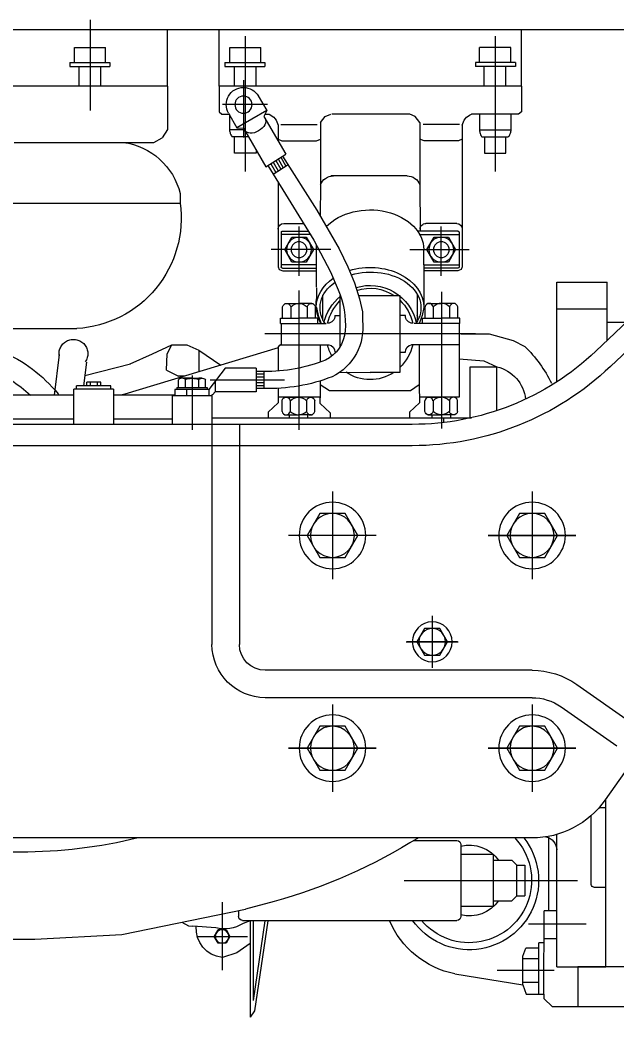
# Model space of a CAD drawing. Extents: x 39751 to 116307, y -36149 to -14965.
# Drawn here: x 87056 to 87505, y -21143 to -20393 of the extents above; entities that cross this region are included whole.
import ezdxf

# ---------------------------------------------------------------- set-up
doc = ezdxf.new("R2010")
doc.units = 0
doc.header["$LTSCALE"] = 1500
doc.linetypes.add('CENTER2', pattern=[0.72, 0.6, -0.05, 0.02, -0.05])
for name, color, linetype in [('01', 7, 'Continuous'), ('confine7', 4, 'CENTER2'), ('confinea', 3, 'Continuous'), ('LAYER0', 7, 'Continuous')]:
    doc.layers.add(name, color=color, linetype=linetype)
doc.layers.add('AM_0', color=7, linetype='Continuous', lineweight=30)

# ---------------------------------------------------------------- blocks, each defined once
blk = doc.blocks.new('A$C4E333B14')
at = {"layer": '01'}
for p, q in [((1287.24, 1009.29), (1310.59, 1009.29)), ((1287.24, 997.84), (1287.24, 1009.29)), ((1310.59, 997.84), (1310.59, 1009.29)), ((1475.02, 997.84), (1475.02, 1009.29)), ((1498.36, 1009.29), (1475.02, 1009.29)), ((1498.36, 997.84), (1498.36, 1009.29)), ((1614.98, 1009.29), (1591.64, 1009.29)), ((1591.64, 997.84), (1591.64, 1009.29)), ((1614.98, 997.84), (1614.98, 1009.29)), ((1283.65, 997.84), (1313.71, 997.84)), ((1283.65, 997.84), (1283.65, 994.8)), ((1313.71, 997.84), (1313.71, 994.8)), ((1471.89, 997.84), (1471.89, 994.8)), ((1501.95, 997.84), (1471.89, 997.84)), ((1501.95, 997.84), (1501.95, 994.8)), ((1618.57, 997.84), (1588.51, 997.84)), ((1588.51, 997.84), (1588.51, 994.8)), ((1618.57, 997.84), (1618.57, 994.8)), ((1283.65, 994.8), (1313.71, 994.8)), ((1290.87, 980.18), (1290.87, 994.8)), ((1307.09, 980.18), (1307.09, 994.8)), ((1501.95, 994.8), (1471.89, 994.8)), ((1478.51, 980.18), (1478.51, 994.8)), ((1494.74, 980.18), (1494.74, 994.8)), ((1618.57, 994.8), (1588.51, 994.8)), ((1595.13, 980.18), (1595.13, 994.8)), ((1611.35, 980.18), (1611.35, 994.8)), ((1279.23, 980.18), (1506.38, 980.18)), ((1279.23, 980.18), (1279.23, 960.87)), ((1506.38, 980.18), (1506.38, 960.87)), ((1545.21, 980.18), (2188.75, 980.18)), ((1545.21, 980.18), (1545.21, 947.48)), ((1476.85, 972.72), (1470.5, 961.72)), ((1279.23, 960.87), (1281.38, 958.96)), ((1470.5, 961.72), (1492.89, 948.79)), ((1470.5, 961.72), (1472.66, 957.33)), ((1506.38, 960.87), (1504.23, 958.96)), ((1281.38, 958.96), (1316.79, 958.96)), ((1287.07, 958.71), (1287.07, 947.26)), ((1310.77, 958.71), (1310.77, 947.26)), ((1355.47, 952.67), (1359.08, 957.2)), ((1355.47, 952.67), (1355.47, 906)), ((1359.08, 957.2), (1363.11, 959.13)), ((1363.11, 959.13), (1421.66, 959.13)), ((1426.52, 957.2), (1422.49, 959.13)), ((1430.13, 952.67), (1426.52, 957.2)), ((1430.13, 952.67), (1430.13, 906)), ((1472.66, 957.33), (1456.3, 929)), ((1471.85, 958.96), (1468.81, 958.96)), ((1499.24, 959.79), (1492.89, 948.79)), ((1498.53, 958.71), (1498.53, 947.26)), ((1504.23, 958.96), (1498.76, 958.96)), ((1310.77, 947.26), (1287.07, 947.26)), ((1323.6, 950.66), (1323.6, 844.31)), ((1325.7, 951.33), (1353.04, 951.33)), ((1459.91, 951.33), (1432.56, 951.33)), ((1462, 950.66), (1462, 938.88)), ((1488.01, 948.47), (1471.27, 919.47)), ((1487.32, 947.26), (1498.53, 947.26)), ((1492.89, 948.79), (1488.01, 948.47)), ((1545.21, 947.48), (1548.99, 941.19)), ((1308.82, 942.01), (1289.01, 942.01)), ((1290.81, 929.61), (1290.81, 942.01)), ((1307.03, 942.01), (1307.03, 929.61)), ((1323.6, 940.38), (1326.37, 939.08)), ((1326.37, 939.08), (1352.37, 939.08)), ((1352.37, 939.08), (1355.47, 940.36)), ((1433.23, 939.08), (1430.13, 940.36)), ((1459.23, 939.08), (1433.23, 939.08)), ((1462, 940.38), (1459.23, 939.08)), ((1484.29, 942.01), (1496.59, 942.01)), ((1494.79, 929.61), (1494.79, 942.01)), ((1555.27, 937.84), (1548.99, 941.19)), ((1660.38, 937.84), (1555.27, 937.84)), ((1478.57, 932.12), (1478.57, 929.61)), ((1307.03, 929.61), (1290.81, 929.61)), ((1458.62, 927.52), (1432.85, 886.82)), ((1460.04, 926.62), (1456.23, 920.01)), ((1471.27, 919.47), (1456.3, 929)), ((1461.92, 925.43), (1458.1, 918.82)), ((1463.79, 924.24), (1459.97, 917.63)), ((1465.66, 923.05), (1461.85, 916.45)), ((1478.57, 929.61), (1494.79, 929.61)), ((1469.59, 920.45), (1435.04, 864.31)), ((1465.65, 914.04), (1454.54, 921.08)), ((1467.43, 921.69), (1463.72, 915.26)), ((1365.12, 912.66), (1422.49, 912.66)), ((1462, 908.12), (1462, 844.31)), ((1355.47, 906), (1355.22, 872.65)), ((1430.13, 906), (1430.31, 882.4)), ((1535.57, 899.33), (1535.57, 892.14)), ((1432.85, 886.82), (1416.12, 857.74)), ((1759.81, 892.14), (1535.57, 892.14)), ((1326.03, 870.21), (1326.03, 844.13)), ((1326.87, 871.05), (1357.39, 871.05)), ((1327.79, 876.84), (1351.03, 876.84)), ((1355.22, 872.65), (1355.22, 871.05)), ((1458.73, 871.05), (1439.19, 871.05)), ((1457.81, 876.84), (1442.75, 876.84)), ((1459.57, 870.21), (1459.57, 844.13)), ((1356.1, 868.62), (1326.03, 868.62)), ((1435.04, 864.31), (1422.53, 840.54)), ((1437.69, 868.62), (1459.57, 868.62)), ((1352.54, 845.8), (1352.54, 857.21)), ((1416.12, 857.74), (1409.55, 844.29)), ((1433.06, 845.8), (1433.06, 857.21)), ((1323.6, 844.31), (1324.52, 842.28)), ((1324.52, 842.28), (1327.04, 841.28)), ((1352.54, 845.8), (1326.03, 845.8)), ((1326.87, 843.29), (1352.54, 843.29)), ((1327.04, 841.28), (1352.54, 841.28)), ((1352.54, 845.8), (1352.54, 813.59)), ((1409.55, 844.29), (1404.55, 832.1)), ((1422.53, 840.54), (1416.9, 826.94)), ((1433.06, 845.8), (1459.57, 845.8)), ((1458.73, 843.29), (1433.06, 843.29)), ((1458.56, 841.28), (1433.06, 841.28)), ((1433.27, 845.81), (1433.27, 829.07)), ((1461.08, 842.28), (1458.56, 841.28)), ((1462, 844.31), (1461.08, 842.28)), ((1214.67, 789.07), (1214.67, 832.75)), ((1252.67, 832.75), (1214.67, 832.75)), ((1252.67, 757.74), (1252.67, 832.75)), ((1404.55, 832.1), (1400.8, 820.06)), ((1433.15, 828.53), (1433.15, 820.14)), ((1357.24, 803.79), (1357.24, 823.24)), ((1370.46, 822.64), (1370.46, 764.86)), ((1401.6, 822.64), (1370.46, 822.64)), ((1400.8, 820.06), (1398.68, 810.35)), ((1415.58, 822.64), (1415.2, 822.64)), ((1415.58, 822.64), (1415.58, 783.96)), ((1428.37, 803.79), (1428.37, 823.24)), ((1252.67, 812.75), (1214.67, 812.75)), ((1326.98, 805.66), (1326.98, 814.12)), ((1329.57, 816.74), (1339.3, 816.74)), ((1333.14, 814.12), (1333.14, 805.66)), ((1349.03, 816.74), (1339.3, 816.74)), ((1345.46, 814.12), (1345.46, 805.66)), ((1351.62, 805.66), (1351.62, 814.12)), ((1352.54, 813.59), (1353.71, 807.56)), ((1398.68, 810.35), (1398.68, 803.95)), ((1433.06, 813.59), (1431.89, 807.56)), ((1433.98, 805.66), (1433.98, 814.12)), ((1436.57, 816.74), (1446.3, 816.74)), ((1440.14, 814.12), (1440.14, 805.66)), ((1456.03, 816.74), (1446.3, 816.74)), ((1452.46, 814.12), (1452.46, 805.66)), ((1458.62, 805.66), (1458.62, 814.12)), ((1223.36, 780.81), (1194.32, 808.41)), ((1214.67, 802.75), (1200.28, 802.75)), ((1325.5, 805.72), (1339.45, 805.72)), ((1325.5, 801.68), (1325.5, 805.72)), ((1353.4, 805.72), (1339.45, 805.72)), ((1353.4, 801.68), (1353.4, 805.72)), ((1353.71, 807.56), (1355.89, 801.68)), ((1357.24, 806.8), (1357.63, 807.94)), ((1357.63, 807.94), (1357.24, 806.8)), ((1366.29, 807.72), (1370.46, 807.72)), ((1419.31, 807.72), (1415.14, 807.72)), ((1431.89, 807.56), (1429.71, 801.68)), ((1432.2, 805.72), (1446.15, 805.72)), ((1432.2, 801.68), (1432.2, 805.72)), ((1460.1, 805.72), (1446.15, 805.72)), ((1460.1, 801.68), (1460.1, 805.72)), ((1212.34, 769.21), (1183.3, 796.81)), ((1325.5, 801.68), (1353.4, 801.68)), ((1326.03, 801.68), (1326.03, 785.66)), ((1326.03, 801.68), (1359.75, 801.68)), ((1459.57, 801.68), (1425.85, 801.68)), ((1460.1, 801.68), (1432.2, 801.68)), ((1459.57, 801.68), (1459.57, 785.66)), ((1785.24, 797.81), (1613.13, 797.81)), ((1325.36, 785.66), (1361.72, 785.66)), ((1325.86, 785.41), (1325.86, 746.15)), ((1355.9, 785.41), (1355.9, 755.77)), ((1370.46, 780.04), (1366.3, 780.04)), ((1418.55, 780.04), (1419.3, 780.04)), ((1460.24, 785.66), (1423.88, 785.66)), ((1430.3, 785.75), (1430.3, 772.63)), ((1459.74, 785.75), (1461.92, 784)), ((1461.92, 784), (1461.92, 765.91)), ((1461.92, 783.22), (1577.05, 748.42)), ((1370.46, 764.86), (1392.8, 764.86)), ((1415.58, 765.12), (1392.8, 764.86)), ((1472.67, 765.59), (1478.35, 765.59)), ((1472.67, 765.59), (1472.67, 752.72)), ((1478.35, 767.99), (1501.8, 767.99)), ((1478.35, 767.99), (1478.35, 750.32)), ((1501.8, 767.99), (1513.92, 751.88)), ((1430.3, 758.5), (1430.3, 755.72)), ((1472.67, 763.53), (1478.35, 763.53)), ((1472.67, 761.26), (1478.35, 761.26)), ((1509.31, 758.01), (1509.31, 750.32)), ((1516.5, 753.6), (1516.5, 759.18)), ((1519.08, 760.4), (1521.66, 760.4)), ((1526.67, 760.4), (1521.66, 760.4)), ((1521.66, 753.6), (1521.66, 760.4)), ((1526.67, 760.4), (1534.25, 760.4)), ((1531.67, 753.6), (1531.67, 760.4)), ((1536.83, 753.6), (1536.83, 759.18)), ((1595.31, 757.58), (1605.79, 757.58)), ((1595.31, 754.65), (1595.31, 757.58)), ((1597.83, 757.58), (1597.83, 754.65)), ((1603.28, 757.58), (1603.28, 754.65)), ((1605.79, 754.65), (1605.79, 757.58)), ((1355.9, 755.77), (1355.81, 742.06)), ((1362.44, 751.19), (1355.9, 755.77)), ((1391.96, 751.19), (1362.44, 751.19)), ((1423.5, 751.19), (1391.96, 751.19)), ((1430.3, 755.72), (1423.5, 751.19)), ((1430.3, 755.72), (1430.3, 745.67)), ((1461.92, 752.87), (1461.92, 742.06)), ((1472.67, 757.04), (1478.35, 757.04)), ((1472.67, 754.78), (1478.35, 754.78)), ((1472.67, 752.72), (1478.35, 752.72)), ((1478.35, 750.32), (1509.31, 750.32)), ((1509.31, 750.32), (1511.34, 747.92)), ((1513.92, 751.88), (1539.49, 751.88)), ((1513.92, 751.88), (1513.92, 747.29)), ((1538.15, 753.6), (1515.18, 753.6)), ((1515.18, 753.6), (1515.18, 751.88)), ((1530.73, 751.88), (1530.73, 747.29)), ((1538.15, 753.6), (1538.15, 751.88)), ((1539.49, 751.88), (1539.49, 747.27)), ((1585.63, 752.27), (1615.48, 752.27)), ((1585.63, 752.27), (1585.63, 726.07)), ((1585.63, 752.27), (1585.63, 725.75)), ((1587.69, 754.65), (1613.41, 754.65)), ((1587.69, 752.27), (1587.69, 754.65)), ((1613.41, 752.27), (1613.41, 754.65)), ((1615.48, 725.75), (1615.48, 752.27)), ((1325.86, 746.15), (1355.9, 746.15)), ((1327.13, 735.53), (1327.13, 743.54)), ((1329.72, 746.15), (1339.45, 746.15)), ((1333.29, 743.54), (1333.29, 735.53)), ((1349.18, 746.15), (1339.45, 746.15)), ((1345.61, 743.54), (1345.61, 735.53)), ((1351.77, 735.53), (1351.77, 743.54)), ((1430.3, 746.15), (1461.92, 746.15)), ((1430.3, 741.46), (1430.3, 745.67)), ((1434.42, 735.53), (1434.42, 743.54)), ((1437.01, 746.15), (1446.74, 746.15)), ((1440.58, 743.54), (1440.58, 735.53)), ((1456.47, 746.15), (1446.74, 746.15)), ((1452.9, 743.54), (1452.9, 735.53)), ((1459.06, 735.53), (1459.06, 743.54)), ((1511.67, 747.25), (1541.67, 747.25)), ((1511.67, 747.25), (1511.67, 725.75)), ((1539.49, 747.77), (1585.63, 747.77)), ((1541.67, 747.25), (1541.67, 725.75)), ((1615.48, 747.77), (1758.48, 747.77)), ((1355.81, 742.06), (1363.28, 735.01)), ((1430.3, 741.46), (1422.83, 734.41)), ((1461.92, 742.06), (1469.38, 735.01)), ((1375.67, 730.75), (1316.72, 730.75)), ((1329.72, 732.91), (1339.45, 732.91)), ((1332.52, 732.91), (1332.52, 730.75)), ((1337.67, 730.75), (1337.67, 727.14)), ((1349.18, 732.91), (1339.45, 732.91)), ((1346.39, 732.91), (1346.39, 730.75)), ((1511.67, 730.75), (1375.67, 730.75)), ((1437.01, 732.91), (1446.74, 732.91)), ((1439.8, 732.91), (1439.8, 730.75)), ((1456.47, 732.91), (1446.74, 732.91)), ((1453.67, 732.91), (1453.67, 730.75)), ((1541.67, 729.77), (1585.63, 729.77)), ((1615.48, 729.77), (1758.48, 729.77)), ((1361.17, 725.75), (1797.34, 725.75)), ((1491.1, 725.75), (1491.1, 709.75)), ((1511.67, 725.75), (1511.67, 709.75)), ((1361.17, 709.75), (1797.34, 709.75)), ((1491.1, 709.75), (1491.1, 560.25)), ((1511.67, 709.75), (1511.67, 560.25)), ((1271.17, 540.82), (1471.67, 540.82)), ((1156.91, 528.03), (1216.26, 443.35)), ((1237.56, 530.22), (1195.6, 500.82)), ((1271.17, 520.25), (1471.67, 520.25)), ((1249.36, 513.37), (1207.38, 483.96)), ((1215.67, 317.75), (1215.67, 444.21)), ((1220.64, 437.75), (1215.67, 437.75)), ((1226.67, 379.75), (1226.67, 431.67)), ((1252.67, 317.75), (1252.67, 417.36)), ((1258.8, 415.39), (1258.8, 359.96)), ((1271.17, 414.75), (1744.15, 414.75)), ((1359.93, 412.75), (1327.67, 412.75)), ((1324.67, 409.75), (1324.67, 355.75)), ((1282.73, 394.32), (1286.39, 397.98)), ((1300.07, 397.98), (1286.39, 397.98)), ((1300.07, 402.19), (1324.67, 402.19)), ((1300.07, 363.31), (1300.07, 402.19)), ((1276.64, 394.39), (1276.64, 371.12)), ((1282.25, 394.39), (1276.64, 394.39)), ((1282.73, 371.19), (1282.73, 394.32)), ((1224.67, 377.75), (1215.67, 377.75)), ((1282.73, 371.19), (1276.64, 371.16)), ((1282.73, 371.19), (1286.39, 367.53)), ((1300.07, 367.53), (1286.39, 367.53)), ((1252.67, 359.96), (1261.98, 359.96)), ((1262.22, 297.17), (1261.98, 359.96)), ((1300.07, 363.31), (1324.67, 363.31)), ((1491.67, 360.1), (1491.67, 355.75)), ((1488.67, 352.75), (1327.67, 352.75)), ((1252.67, 349.89), (1262.01, 349.89)), ((1252.67, 338.99), (1261.98, 338.99)), ((1261.98, 335.78), (1266.13, 335.78)), ((1266.13, 297.17), (1266.13, 335.78)), ((1266.13, 331.89), (1275.98, 331.89)), ((1278.09, 325.77), (1275.98, 331.89)), ((1266.13, 323.82), (1278.09, 323.82)), ((1278.09, 304.28), (1278.09, 325.77)), ((1169.43, 317.75), (1236.83, 317.75)), ((1252.67, 317.75), (1215.67, 317.75)), ((1236.83, 317.75), (1236.83, 287.68)), ((1329.13, 312.58), (1278.09, 304.28)), ((1278.09, 306.24), (1266.13, 306.24)), ((1278.09, 304.28), (1275.63, 297.17)), ((1255.87, 287.68), (1262.22, 294.03)), ((1262.22, 297.17), (1262.22, 294.03)), ((1275.63, 297.17), (1262.22, 297.17)), ((1176.76, 287.68), (1255.87, 287.68))]:
    blk.add_line(p, q, dxfattribs=at)
for points in [[(1333.99, 866.57), (1328.59, 857.21), (1333.99, 847.86), (1344.8, 847.86), (1350.2, 857.21), (1344.8, 866.57)], [(1440.8, 866.57), (1435.4, 857.21), (1440.8, 847.86), (1451.61, 847.86), (1457.01, 857.21), (1451.61, 866.57)], [(1280.69, 658.75), (1290.22, 642.25), (1280.69, 625.75), (1261.64, 625.75), (1252.11, 642.25), (1261.64, 658.75)], [(1430.69, 658.75), (1440.22, 642.25), (1430.69, 625.75), (1411.64, 625.75), (1402.11, 642.25), (1411.64, 658.75)], [(1351.94, 572.25), (1357.71, 562.25), (1351.94, 552.25), (1340.39, 552.25), (1334.62, 562.25), (1340.39, 572.25)], [(1280.69, 498.75), (1290.22, 482.25), (1280.69, 465.75), (1261.64, 465.75), (1252.11, 482.25), (1261.64, 498.75)], [(1430.69, 498.75), (1440.22, 482.25), (1430.69, 465.75), (1411.64, 465.75), (1402.11, 482.25), (1411.64, 498.75)], [(1498.17, 340.65), (1501.13, 335.52), (1507.06, 335.52), (1510.02, 340.65), (1507.06, 345.79), (1501.13, 345.79)]]:
    blk.add_lwpolyline(points, close=True, dxfattribs=at)
for centre, radius in [((1488.04, 966.25), 6.46), ((1339.39, 857.21), 9.36), ((1339.31, 857.16), 5.93), ((1446.21, 857.21), 9.36), ((1446.29, 857.16), 5.93), ((1271.17, 642.25), 25), ((1421.17, 642.25), 25), ((1271.17, 642.25), 16.5), ((1421.17, 642.25), 16.5), ((1346.17, 562.25), 15), ((1346.17, 562.25), 10), ((1271.17, 482.25), 25), ((1421.17, 482.25), 25), ((1271.17, 482.25), 16.5), ((1421.17, 482.25), 16.5), ((1504.1, 340.65), 5.13)]:
    blk.add_circle(centre, radius, dxfattribs=at)
for centre, radius, start, end in [((1488.04, 966.25), 12.93, 330, 150), ((1312.71, 948.68), 11.07, 10.31148, 68.35393), ((1472.89, 948.68), 11.07, 111.64607, 169.68852), ((1585.04, 887.39), 50.89, 97.57527, 166.43465), ((1365.23, 902.17), 10.48, 90.62086, 158.57923), ((1420.37, 902.17), 10.48, 21.42077, 89.37914), ((1618.07, 880.93), 83.26, 172.25798, 266.59763), ((1327.79, 872.65), 4.19, 90, 180), ((1326.87, 870.21), 0.839, 90, 180.00001), ((1351.03, 872.65), 4.19, 359.99998, 90), ((1457.81, 872.65), 4.19, 0, 90), ((1458.73, 870.21), 0.839, 359.99999, 90), ((1326.87, 844.13), 0.839, 180.00001, 270), ((1458.73, 844.13), 0.839, 270, 359.99999), ((1477.04, 800.68), 65.62, 156.41922, 184.04139), ((1399.81, 816.64), 33.52, 333.49125, 5.98787), ((1360.78, 807.38), 5.53, 270, 3.53295), ((1439.06, 798.33), 40.76, 172.07894, 244.38379), ((1424.82, 807.38), 5.53, 176.46705, 270), ((1438.46, 798.22), 26.97, 184.59941, 243.51575), ((1361.17, 925.75), 200, 226.44679, 270), ((1360.78, 780.22), 5.53, 358.20778, 80.19445), ((1424.82, 780.22), 5.53, 99.80555, 181.79222), ((1460.24, 784.82), 0.839, 0, 90), ((1470.87, 885.84), 120.26, 248.31586, 270.854), ((1361.17, 925.75), 216, 226.44679, 270), ((1469.12, 884.8), 132.12, 248.84243, 271.53703), ((1512.75, 749.12), 1.85, 220.19312, 270), ((1581.39, 762.77), 15, 253.17859, 270), ((1471.67, 560.25), 19.43, 270, 0), ((1471.67, 560.25), 40, 270, 0), ((1271.17, 482.25), 58.57, 90, 125.01788), ((1271.17, 482.25), 38, 90, 125.01788), ((1271.17, 481.75), 67, 214.96733, 270), ((1262.67, 405.75), 10, 101.04831, 180), ((1318.34, 382.75), 52.09, 142.09565, 324.83391), ((1318.34, 382.75), 46.8, 136.8591, 320.12927), ((1327.67, 409.75), 3, 90, 180), ((1318.34, 382.75), 26.68, 76.29221, 145.20926), ((1224.67, 379.75), 2, 270, 0), ((1318.34, 382.75), 26.68, 214.79074, 283.70779), ((1327.67, 355.75), 3, 180, 270), ((1316.13, 378.63), 67.32, 281.13524, 337.38931), ((1488.67, 355.75), 3, 270, 0)]:
    blk.add_arc(centre, radius, start, end, dxfattribs=at)
for centre, major_axis, ratio, start_param, end_param in [((1479.47, 951.4), (7.68, -4.43), 0.643273, 3.141593, 6.283185), ((1392.91, 857.21), (-40.37, 0), 0.739635, 3.760641, 6.283185), ((1392.91, 857.21), (-40.37, 0), 0.739635, 3.141593, 3.251584), ((1392.57, 813.52), (-37.91, 0), 0.707965, 4.319269, 6.739731), ((1392.91, 813.96), (-40.37, 0), 0.739635, 4.318026, 6.283185), ((1392.57, 813.52), (-37.91, 0), 0.707965, 2.681312, 3.93223), ((1392.91, 813.96), (-40.37, 0), 0.739635, 3.141593, 3.958486), ((1392.8, 793.8), (0, -36.49), 0.9764, 9.120839, 10.777745), ((1392.8, 793.8), (0, -34.4), 0.957631, 9.115573, 10.001012), ((1392.8, 793.8), (0, -34.4), 0.957631, 10.170263, 10.759183), ((1392.8, 793.8), (0, -36.49), 0.9764, 8.069068, 8.749349), ((1392.8, 793.8), (0, -34.4), 0.957631, 8.08991, 8.66137), ((1446.3, 806.4), (0, 10.32), 0.9, 5.558404, 7.007967), ((1437.06, 813.25), (0, 3.53), 0.9, 4.961981, 7.60439), ((1455.54, 813.25), (0, 3.53), 0.9, 4.961981, 7.60439), ((1392.8, 793.8), (0, -34.4), 0.957631, 4.951196, 5.5377), ((1392.8, 793.8), (0, -34.4), 0.957631, 7.348957, 7.622697), ((1392.8, 793.8), (0, -34.4), 0.957631, 5.71198, 6.865265), ((1519.08, 759.18), (-2.58, 0), 0.473372, 3.141593, 6.283185), ((1526.67, 759.18), (-5, 0), 0.24407, 3.14154, 6.283238), ((1437.5, 742.67), (0, 3.53), 0.9, 4.961981, 7.60439), ((1446.74, 735.81), (0, 10.32), 0.9, 5.558404, 7.007967), ((1455.98, 742.67), (0, 3.53), 0.9, 4.961981, 7.60439), ((1330.21, 736.4), (0, -3.53), 0.9, 4.961981, 7.60439), ((1339.45, 743.26), (0, -10.32), 0.9, 5.558404, 7.007967), ((1348.69, 736.4), (0, -3.53), 0.9, 4.961981, 7.60439)]:
    blk.add_ellipse(centre, major_axis=major_axis, ratio=ratio, start_param=start_param, end_param=end_param, dxfattribs=at)
at = {"layer": '01', "extrusion": (0, 0, -1)}
for centre, major_axis, ratio, start_param, end_param in [((1339.3, 806.4), (0, 10.32), 0.9, 5.558404, 7.007967), ((1330.06, 813.25), (0, 3.53), 0.9, 4.961981, 7.60439), ((1348.54, 813.25), (0, 3.53), 0.9, 4.961981, 7.60439), ((1534.25, 759.18), (2.58, 0), 0.473372, 3.141593, 6.283185), ((1330.21, 742.67), (0, 3.53), 0.9, 4.961981, 7.60439), ((1339.45, 735.81), (0, 10.32), 0.9, 5.558404, 7.007967), ((1348.69, 742.67), (0, 3.53), 0.9, 4.961981, 7.60439), ((1437.5, 736.4), (0, -3.53), 0.9, 4.961981, 7.60439), ((1446.74, 743.26), (0, -10.32), 0.9, 5.558404, 7.007967), ((1455.98, 736.4), (0, -3.53), 0.9, 4.961981, 7.60439)]:
    blk.add_ellipse(centre, major_axis=major_axis, ratio=ratio, start_param=start_param, end_param=end_param, dxfattribs=at)
at = {"layer": '01'}
for points, knots in [([(1287.07, 947.26), (1287.23, 946.35), (1287.51, 944.77), (1288.23, 942.98), (1288.82, 942.23), (1289.01, 942.01)], [0, 0, 0, 0, 2.792744, 4.798445, 5.669718, 5.669718, 5.669718, 5.669718]), ([(1310.77, 947.26), (1310.6, 946.35), (1310.33, 944.77), (1309.61, 942.98), (1309.02, 942.23), (1308.82, 942.01)], [0, 0, 0, 0, 2.792744, 4.798445, 5.669718, 5.669718, 5.669718, 5.669718]), ([(1498.53, 947.26), (1498.37, 946.35), (1498.09, 944.77), (1497.37, 942.98), (1496.78, 942.23), (1496.59, 942.01)], [0, 0, 0, 0, 2.792744, 4.798445, 5.669718, 5.669718, 5.669718, 5.669718]), ([(1742.15, 790.31), (1729.66, 790.51), (1705.16, 790.45), (1663.36, 781.51), (1638.19, 762.26), (1626.73, 748.13), (1626.44, 747.77)], [7.649184, 7.649184, 7.649184, 7.649184, 45.087722, 81.099259, 134.111204, 135.49257, 135.49257, 135.49257, 135.49257]), ([(1750.14, 777.08), (1737.99, 777.26), (1713.83, 777.13), (1677.9, 769.44), (1657.05, 755.97), (1647.96, 747.77)], [8.675632, 8.675632, 8.675632, 8.675632, 45.087722, 81.099259, 117.407205, 117.407205, 117.407205, 117.407205])]:
    blk.add_open_spline(points, degree=3, knots=knots, dxfattribs=at)
at = {"layer": 'confine7'}
for p, q in [((1603.31, 1029.91), (1603.31, 961.69)), ((1298.92, 1017.67), (1298.92, 916.05)), ((1486.69, 1017.67), (1486.69, 916.05)), ((1488.04, 984.53), (1488.04, 941.54)), ((1470, 966.25), (1503.89, 966.25)), ((1339.39, 837.42), (1339.39, 874.67)), ((1446.21, 837.42), (1446.21, 874.67)), ((1363.11, 857.21), (1318.51, 857.21)), ((1422.49, 857.21), (1467.09, 857.21)), ((1339.3, 825.39), (1339.3, 722.69)), ((1446.3, 826.33), (1446.3, 721.75)), ((1313.62, 793.8), (1471.98, 793.8)), ((1605.9, 772.57), (1608.26, 754.65)), ((1626.4, 778.21), (1630.34, 747.77)), ((1513.02, 759.15), (1457.25, 759.15)), ((1526.67, 762.43), (1526.67, 721.79)), ((1271.17, 675.17), (1271.17, 609.34)), ((1271.17, 675.17), (1271.17, 609.34)), ((1421.17, 675.17), (1421.17, 609.34)), ((1421.17, 675.17), (1421.17, 609.34)), ((1238.25, 642.25), (1304.08, 642.25)), ((1304.08, 642.25), (1238.25, 642.25)), ((1388.25, 642.25), (1454.08, 642.25)), ((1346.17, 581.76), (1346.17, 542.74)), ((1346.17, 581.28), (1346.17, 543.22)), ((1365.68, 562.25), (1326.65, 562.25)), ((1327.14, 562.25), (1365.19, 562.25)), ((1271.17, 515.17), (1271.17, 449.34)), ((1271.17, 515.17), (1271.17, 449.34)), ((1271.17, 515.17), (1271.17, 449.34)), ((1271.17, 515.17), (1271.17, 449.34)), ((1421.17, 515.17), (1421.17, 449.34)), ((1421.17, 515.17), (1421.17, 449.34)), ((1238.25, 482.25), (1304.08, 482.25)), ((1304.08, 482.25), (1238.25, 482.25)), ((1388.25, 482.25), (1454.08, 482.25)), ((1454.08, 482.25), (1388.25, 482.25)), ((1367.15, 382.75), (1237.05, 382.75)), ((1504.1, 366.42), (1504.1, 318.38)), ((1230.48, 349.89), (1273.94, 349.89)), ((1522.79, 340.65), (1485.03, 340.65)), ((1254.65, 315.03), (1297.39, 315.03))]:
    blk.add_line(p, q, dxfattribs=at)
at = {"layer": 'confine7', "color": 6}
for p, q in [((1363.28, 735.01), (1363.28, 730.75)), ((1469.38, 735.01), (1469.38, 730.75)), ((1422.83, 734.41), (1422.83, 730.75))]:
    blk.add_line(p, q, dxfattribs=at)
at = {"layer": 'confine7'}
blk.add_arc((1615.79, 778.92), 10.8, 352.16538, 214.50806, dxfattribs=at)
at = {"layer": 'LAYER0'}
for p, q in [((1252.67, 759.13), (1252.67, 832.75)), ((1285.39, 788.8), (1276.72, 784.34)), ((1303.3, 793.92), (1285.39, 788.8)), ((1324.48, 793.92), (1303.3, 793.92)), ((1521.51, 781.47), (1505.02, 770.19)), ((1530.55, 785.62), (1521.51, 781.47)), ((1521.51, 781.47), (1521.51, 765.21)), ((1539.34, 785.62), (1530.55, 785.62)), ((1541.78, 785.62), (1530.55, 785.62)), ((1556.44, 778.91), (1541.78, 785.62)), ((1545.45, 778.91), (1541.78, 785.62)), ((1307.36, 773.66), (1297.61, 769.03)), ((1325.86, 775.16), (1307.36, 773.66)), ((1545.94, 766.46), (1545.45, 778.91)), ((1573.04, 771.22), (1556.44, 778.91)), ((1317.62, 769.03), (1297.61, 769.03)), ((1297.61, 736.12), (1297.61, 769.03)), ((1317.62, 730.55), (1317.62, 769.03)), ((1545.94, 766.46), (1536.9, 761.94)), ((1607.24, 762.42), (1572.78, 771.27)), ((1532.32, 761.94), (1536.9, 761.94)), ((1252.67, 317.75), (1252.67, 410.2)), ((1252.67, 317.75), (1252.67, 410.2)), ((1464.97, 366.89), (1486.44, 361.17)), ((1579.48, 342.09), (1486.44, 361.17)), ((1469.78, 352.34), (1479.76, 284.83)), ((1471.9, 352.34), (1480.75, 292.5)), ((1480.75, 352.34), (1480.75, 292.5)), ((1482.87, 352.34), (1482.87, 280.06)), ((1482.87, 352.34), (1488.35, 350.32)), ((1508.87, 347.09), (1526.05, 348.41)), ((1529.2, 348.7), (1526.05, 348.41)), ((1534.44, 351.32), (1529.2, 348.7)), ((1644.84, 338.75), (1579.48, 342.09)), ((1703.05, 338.75), (1644.84, 338.75)), ((1482.87, 335.37), (1493.12, 328.25)), ((1493.12, 328.25), (1503.88, 324.89)), ((1504.1, 324.91), (1504.1, 315.37)), ((1479.76, 284.83), (1482.87, 280.06))]:
    blk.add_line(p, q, dxfattribs=at)
at = {"layer": 'LAYER0', "color": 6}
blk.add_line((1258.8, 382.42), (1267.08, 382.42), dxfattribs=at)
at = {"layer": 'LAYER0'}
for centre, radius, start, end in [((1342.41, 715.53), 95.13, 133.67285, 154.37367), ((1304.09, 741.55), 28.23, 103.27037, 173.44787), ((1580.73, 775.29), 424.48, 238.11869, 254.17551), ((1657.72, 791.36), 387.36, 256.46581, 282.91762), ((1502.6, 374.11), 27.73, 239.07962, 283.05718), ((1501.78, 346.51), 21.73, 276.11286, 4.48039)]:
    blk.add_arc(centre, radius, start, end, dxfattribs=at)

msp = doc.modelspace()

# ---------------------------------------------------------------- linework, layer by layer
msp.add_line((67975.67, -20400.01), (90015.67, -20400.01))
at = {"layer": 'AM_0'}
for p, q in [((87166.76, -20442.58), (87166.76, -20400.01)), ((87205.6, -20442.58), (87205.6, -20400.01)), ((87432.75, -20442.58), (87432.75, -20400.01))]:
    msp.add_line(p, q, dxfattribs=at)

# ---------------------------------------------------------------- block references
at = {"layer": 'confinea', "xscale": -1}
msp.add_blockref('A$C4E333B14', (88711.98, -21422.77), dxfattribs=at)

doc.saveas('drawing.dxf')
